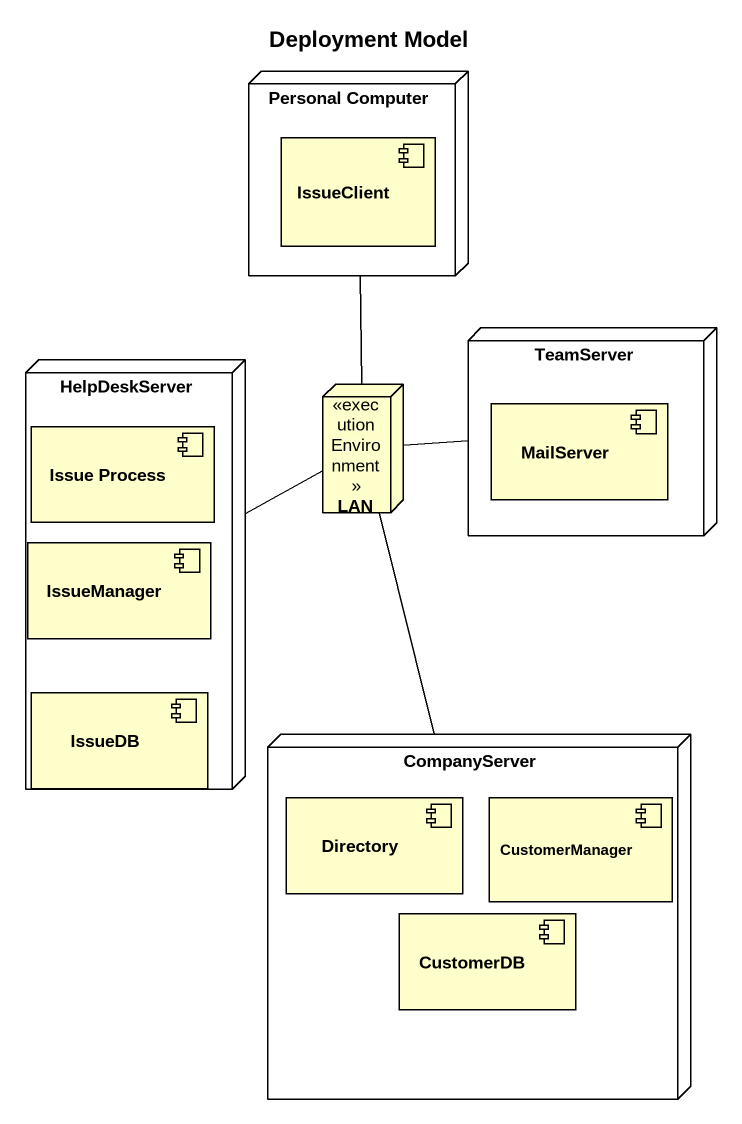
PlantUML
@startuml
title Deployment Model
node "Personal Computer" as Personal_Computer {
  component IssueClient
}
node TeamServer {
  component MailServer
}
node HelpDeskServer {
  component "Issue Process" as Issue_Process
  component IssueManager
  component IssueDB
}
node LAN <<executionEnvironment>>
node CompanyServer {
  component Directory
  component CustomerManager
  component CustomerDB
}
Personal_Computer -- LAN
TeamServer -left- LAN
HelpDeskServer -right- LAN
CompanyServer -up- LAN
@enduml
